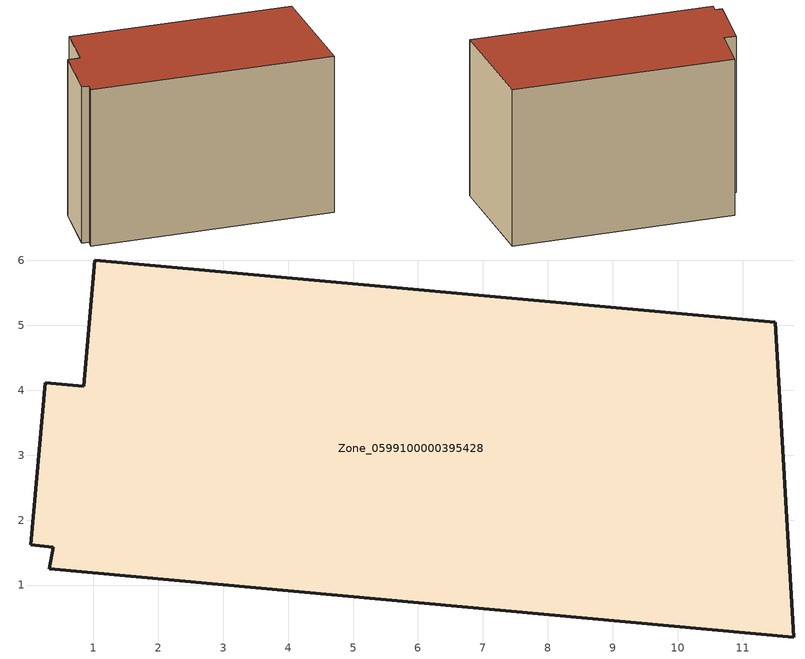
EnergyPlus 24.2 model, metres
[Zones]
Zone_0599100000395428
 floor ground (C_G): 0.03,1.62 0.26,4.12 0.85,4.06 1.02,6.01 11.51,5.05 11.79,0.2 0.32,1.25 0.38,1.58 z0
 wall outside (C_F): 0.26,4.12 0.03,1.62 0.38,1.58 0.32,1.25 11.79,0.2 11.51,5.05 1.02,6.01 0.85,4.06 0.26,4.12 z0:8.33
 roof outside (C_R): 11.79,0.2 11.51,5.05 1.02,6.01 0.85,4.06 0.26,4.12 0.03,1.62 0.38,1.58 0.32,1.25 z8.33
[BUILDING]
Pand.0599100000395428: North Axis=0; Terrain=City; Loads Convergence Tolerance Value=0.04; Temperature Convergence Tolerance Value=0.4; Solar Distribution=FullExterior; Maximum Number of Warmup Days=25; Minimum Number of Warmup Days=1
[Site:Location]
Rotterdam.The.Hague.AP_ZH_NLD Design_Conditions: Latitude=51.96; Longitude=4.45; Time Zone=1; Elevation=-4.5
[SITE:GROUNDTEMPERATURE:BUILDINGSURFACE]
18, 18, 18, 18, 18, 18, 18, 18, 18, 18, 18, 18
[MATERIAL] Thermal Absorptance=0.9; Solar Absorptance=0.7; Visible Absorptance=0.7
Name | Roughness | Thickness | Conductivity | Density | Specific Heat
G.TI.1992-2005 | MediumSmooth | 0.15 | 0.06 | 540 | 1210
F.TI.1992-2005 | Rough | 0.3 | 0.12 | 1920 | 840
R.TI.1992-2005 | MediumRough | 0.2 | 0.08 | 1500 | 1000
[CONSTRUCTION]
C_G: G.TI.1992-2005
C_F: F.TI.1992-2005
C_R: R.TI.1992-2005
[ZONE]
Zone_0599100000395428: Type=1; Multiplier=1; Ceiling Height=Autocalculate; Volume=Autocalculate; Floor Area=autocalculate; Part of Total Floor Area=Yes
[ZONEINFILTRATION:DESIGNFLOWRATE]
Infil_Zone_0599100000395428: Zone or ZoneList or Space or SpaceList=Zone_0599100000395428; Schedule=AlwaysOn; Design Flow Rate Calculation Method=Flow/Area; Flow Rate per Floor Area=0.0015; Constant Term Coefficient=1; Temperature Term Coefficient=0; Velocity Term Coefficient=0; Velocity Squared Term Coefficient=0
[HVACTEMPLATE:ZONE:IDEALLOADSAIRSYSTEM]
Zone_0599100000395428: Maximum Heating Supply Air Temperature=50; Minimum Cooling Supply Air Temperature=13; Maximum Heating Supply Air Humidity Ratio=0.0156; Minimum Cooling Supply Air Humidity Ratio=0.0077; Heating Limit=NoLimit; Cooling Limit=NoLimit; Dehumidification Control Type=ConstantSensibleHeatRatio; Cooling Sensible Heat Ratio=0.7; Dehumidification Setpoint=60; Humidification Control Type=None; Humidification Setpoint=30; Outdoor Air Method=None; Outdoor Air Flow Rate per Person=0.00944; Outdoor Air Flow Rate per Zone Floor Area=0; Outdoor Air Flow Rate per Zone=0; Demand Controlled Ventilation Type=None; Outdoor Air Economizer Type=NoEconomizer; Heat Recovery Type=None; Sensible Heat Recovery Effectiveness=0.7; Latent Heat Recovery Effectiveness=0.65
[ZONECONTROL:THERMOSTAT]
ThermostatControl_Zone_0599100000395428: Zone or ZoneList=Zone_0599100000395428; Control Type Schedule=DualSetpointControlType; Control 1=Thermostat_Zone_0599100000395428; Temperature Difference Between Cutout And Setpoint=0
[THERMOSTATSETPOINT:DUALSETPOINT]
Thermostat_Zone_0599100000395428: Heating Setpoint Temperature Schedule=HeatingSetpoint_Zone_0599100000395428; Cooling Setpoint Temperature Schedule=CoolingSetpoint_Zone_0599100000395428
[SCHEDULE:COMPACT]
HeatingSetpoint_Zone_0599100000395428: Through: 12/31, For: AllDays, Until: 24:00, 21
CoolingSetpoint_Zone_0599100000395428: Through: 12/31, For: AllDays, Until: 24:00, 24
DualSetpointControlType: Through: 12/31, For: AllDays, Until: 24:00, 4
AlwaysOn: Through: 12/31, For: AllDays, Until: 24:00, 1
